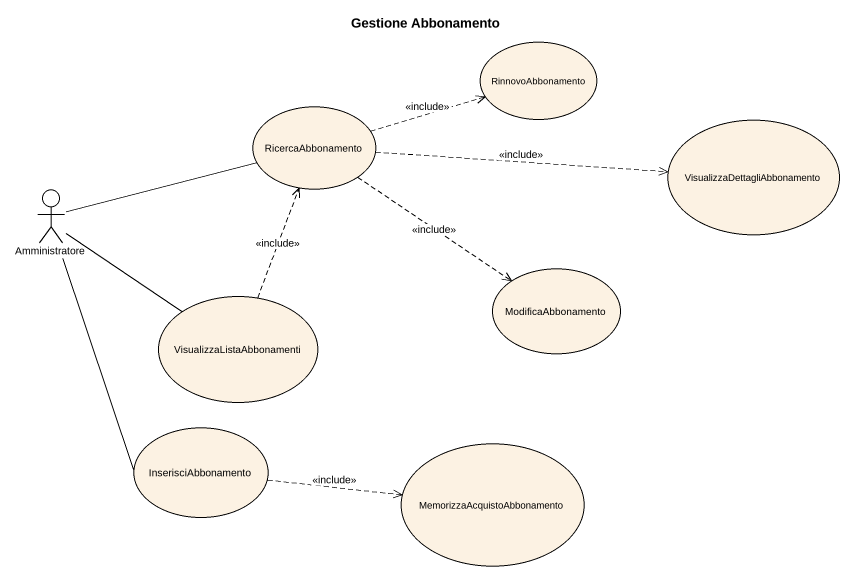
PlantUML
@startuml
title Gestione Abbonamento
usecase RinnovoAbbonamento
usecase RicercaAbbonamento
usecase "VisualizzaDettagliAbbonamento" as VisualizzaDettagliAbbonament
actor Amministratore
usecase ModificaAbbonamento
usecase VisualizzaListaAbbonamenti
usecase InserisciAbbonamento
usecase MemorizzaAcquistoAbbonamento
RicercaAbbonamento .right.> RinnovoAbbonamento : <<include>>
RicercaAbbonamento .right.> VisualizzaDettagliAbbonament : <<include>>
RicercaAbbonamento ..> ModificaAbbonamento : <<include>>
Amministratore -right- RicercaAbbonamento
Amministratore -- VisualizzaListaAbbonamenti
Amministratore -- InserisciAbbonamento
VisualizzaListaAbbonamenti .up.> RicercaAbbonamento : <<include>>
InserisciAbbonamento .right.> MemorizzaAcquistoAbbonamento : <<include>>
@enduml
